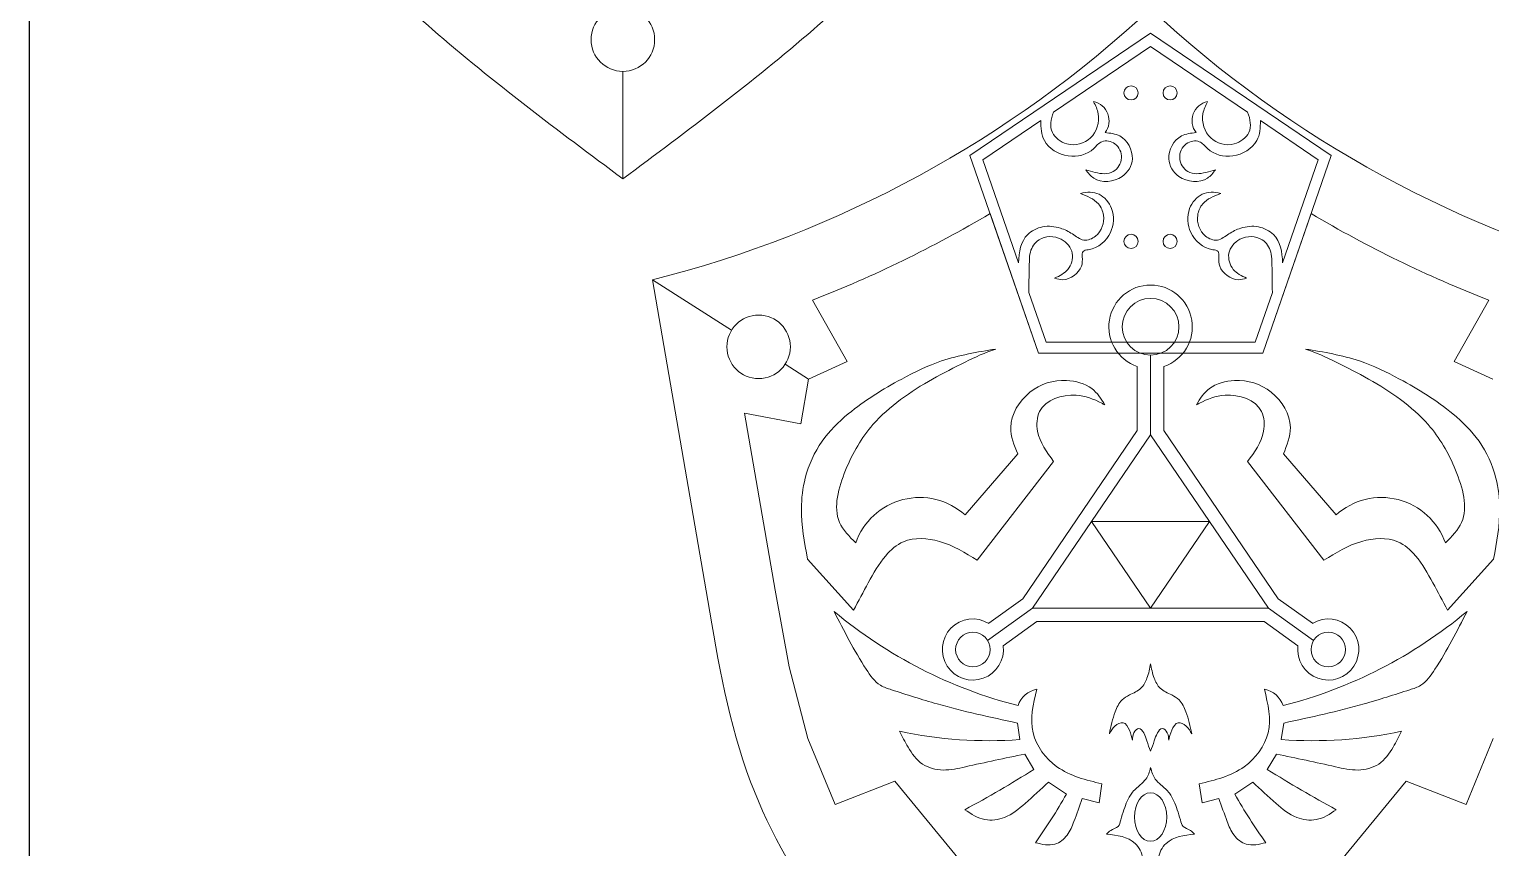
# Model space of a CAD drawing. Header units: inches. Extents: x 0 to 12, y 0 to 12.
# Drawn here: x 0 to 2.44, y 2.457 to 3.822 of the extents above; entities that cross this region are included whole.
import ezdxf

# ---------------------------------------------------------------- set-up
doc = ezdxf.new("R2010")
doc.units = ezdxf.units.IN
doc.header["$MEASUREMENT"] = 0
doc.layers.get('0').update_dxf_attribs({"color": 5})

msp = doc.modelspace()

# ---------------------------------------------------------------- linework, layer by layer
at = {"lineweight": 0}
for p, q in [((1.8724, 3.8153), (1.5707, 3.6116)), ((2.1741, 3.6116), (1.8724, 3.8153)), ((1.7103, 3.6839), (1.8724, 3.7934)), ((1.8724, 3.7934), (2.0345, 3.6839)), ((0.9913, 3.5724), (0.9913, 3.7517)), ((1.5924, 3.6044), (1.689, 3.6696)), ((2.0558, 3.6696), (2.1524, 3.6044)), ((1.5707, 3.6116), (1.685, 3.2818)), ((1.652, 3.4324), (1.5924, 3.6044)), ((2.0598, 3.2818), (2.1741, 3.6116)), ((2.1524, 3.6044), (2.0928, 3.4324)), ((1.685, 3.2818), (1.6044, 3.5145)), ((2.1404, 3.5145), (2.0598, 3.2818)), ((1.1728, 3.32), (1.0408, 3.404)), ((1.3078, 3.3701), (1.3656, 3.2676)), ((1.6979, 3.2999), (1.6691, 3.3831)), ((2.0757, 3.3831), (2.0469, 3.2999)), ((2.3792, 3.2676), (2.437, 3.3701)), ((1.8724, 3.2999), (1.6979, 3.2999)), ((2.0469, 3.2999), (1.8724, 3.2999)), ((1.8724, 3.2818), (1.685, 3.2818)), ((1.685, 3.2818), (1.8724, 3.2818)), ((2.0598, 3.2818), (1.8724, 3.2818)), ((1.8724, 3.2818), (2.0598, 3.2818)), ((1.8724, 3.1456), (1.8724, 3.2782)), ((1.301, 3.2385), (1.2623, 3.2631)), ((1.3656, 3.2676), (1.301, 3.2385)), ((1.8501, 3.2595), (1.8501, 3.1525)), ((1.8947, 3.1525), (1.8947, 3.2595)), ((2.4438, 3.2385), (2.3792, 3.2676)), ((1.301, 3.2385), (1.2885, 3.1635)), ((1.2885, 3.1635), (1.1946, 3.1815)), ((1.1946, 3.1815), (1.2456, 2.8863)), ((1.8501, 3.1525), (1.6593, 2.8719)), ((2.0855, 2.8719), (1.8947, 3.1525)), ((1.8724, 3.1456), (1.7739, 3.0008)), ((1.9708, 3.0008), (1.8724, 3.1456)), ((1.5627, 3.0118), (1.6507, 3.1134)), ((1.7105, 3.1009), (1.583, 2.936)), ((2.0343, 3.1009), (2.1618, 2.936)), ((2.1821, 3.0118), (2.0941, 3.1134)), ((1.7739, 3.0008), (1.6755, 2.8561)), ((1.8724, 2.8561), (1.7739, 3.0008)), ((1.7739, 3.0008), (1.9708, 3.0008)), ((1.9708, 3.0008), (1.8724, 2.8561)), ((2.0693, 2.8561), (1.9708, 3.0008)), ((1.3765, 2.8529), (1.2996, 2.9379)), ((2.3683, 2.8529), (2.4452, 2.9379)), ((1.2456, 2.8863), (1.2689, 2.7581)), ((1.6755, 2.8561), (1.6003, 2.8022)), ((1.6593, 2.8719), (1.6021, 2.8309)), ((1.6755, 2.8561), (1.8724, 2.8561)), ((1.8724, 2.8561), (2.0693, 2.8561)), ((2.0693, 2.8561), (2.1445, 2.8022)), ((2.1427, 2.8309), (2.0855, 2.8719)), ((1.6264, 2.7934), (1.6827, 2.8338)), ((1.6827, 2.8338), (1.8724, 2.8338)), ((1.8724, 2.8338), (2.0621, 2.8338)), ((2.0621, 2.8338), (2.1184, 2.7934)), ((1.2689, 2.7581), (1.3, 2.639)), ((1.6541, 2.6371), (1.6499, 2.6645)), ((2.0907, 2.6371), (2.0949, 2.6645)), ((1.3, 2.639), (1.3457, 2.5287)), ((2.3991, 2.5287), (2.4447, 2.639)), ((1.6775, 2.5872), (1.6623, 2.6127)), ((2.0673, 2.5872), (2.0825, 2.6127)), ((1.3457, 2.5287), (1.4456, 2.5676)), ((1.4456, 2.5676), (1.5741, 2.4115)), ((1.7319, 2.5458), (1.7019, 2.5657)), ((1.7912, 2.5632), (1.7863, 2.5312)), ((1.9536, 2.5632), (1.9585, 2.5312)), ((2.0129, 2.5458), (2.0429, 2.5657)), ((2.1706, 2.4115), (2.2992, 2.5676)), ((2.2992, 2.5676), (2.3991, 2.5287)), ((1.7863, 2.5312), (1.7582, 2.5386)), ((1.9585, 2.5312), (1.9866, 2.5386))]:
    msp.add_line(p, q, dxfattribs=at)
at = {"color": 250, "lineweight": 0}
msp.add_line((1.0408, 3.404), (1.1333, 2.8689), dxfattribs=at)
msp.add_lwpolyline([(0, 0), (12, 0), (12, 12), (0, 12)], close=True)
at = {"lineweight": 0}
for centre, radius in [((0.9913, 3.8047), 0.053), ((1.8398, 3.7158), 0.0118), ((1.905, 3.7158), 0.0118), ((1.8398, 3.4681), 0.0118), ((1.905, 3.4681), 0.0118), ((1.2179, 3.2922), 0.053)]:
    msp.add_circle(centre, radius, dxfattribs=at)
at = {"color": 250, "lineweight": 0}
for centre, start, end in [((0.5764, 5.2494), 284.1261, 312.9293), ((3.1684, 5.2494), 227.0707, 255.8739)]:
    msp.add_arc(centre, 1.9029, start, end, dxfattribs=at)
at = {"lineweight": 0}
for centre, radius, start, end in [((1.7705, 3.6694), 0.0326, 322.4729, 78.1054), ((1.9743, 3.6694), 0.0326, 101.8946, 217.5271), ((0.5764, 5.2494), 2.0166, 291.266, 300.649), ((3.1684, 5.2494), 2.0166, 239.351, 248.734), ((1.8724, 3.3256), 0.0697, 90, 251.3478), ((1.8724, 3.3256), 0.0697, 288.6522, 90), ((1.8724, 3.3256), 0.0474, 0, 180), ((1.8724, 3.3256), 0.0474, 180, 0), ((1.4869, 2.9276), 0.1132, 48.0042, 160.7442), ((2.2578, 2.9276), 0.1132, 19.2558, 131.9958), ((1.8443, 3.4497), 0.7804, 230.1334, 255.6659), ((1.5757, 2.7872), 0.051, 58.8504, 7.0054), ((1.9005, 3.4497), 0.7804, 284.3341, 309.8666), ((2.1691, 2.7872), 0.051, 172.9946, 121.1496), ((1.5757, 2.7872), 0.0288, 0, 180), ((2.1691, 2.7872), 0.0288, 0, 180), ((1.5757, 2.7872), 0.0288, 180, 0), ((2.1691, 2.7872), 0.0288, 180, 0), ((1.6905, 2.6801), 0.0417, 101.4674, 161.1937), ((2.0543, 2.6801), 0.0417, 18.8063, 78.5326), ((1.6021, 3.3465), 0.7114, 257.9267, 274.1924), ((2.1427, 3.3465), 0.7114, 265.8076, 282.0733), ((0.6549, 4.2081), 1.9165, 298.2597, 302.2494), ((3.0899, 4.2081), 1.9165, 237.7506, 241.7403), ((0.8796, 3.0358), 0.9831, 324.5017, 330.1066), ((2.8652, 3.0358), 0.9831, 209.8934, 215.4983)]:
    msp.add_arc(centre, radius, start, end, dxfattribs=at)
msp.add_ellipse((1.8724, 2.5077), major_axis=(0, 0.0405), ratio=0.665933, dxfattribs=at)
at = {"color": 250, "lineweight": 0}
for points in [[(0.9913, 3.5724), (0.8831, 3.6529), (0.6933, 3.7941), (0.4563, 4.0251), (0.3027, 4.2876), (0.2689, 4.4822), (0.2522, 4.5852)], [(0.9913, 3.5724), (1.0994, 3.6529), (1.2893, 3.7941), (1.5263, 4.0251), (1.6798, 4.2876), (1.7137, 4.4822), (1.7304, 4.5852)], [(2.8089, 3.5724), (2.7008, 3.6529), (2.511, 3.7941), (2.2739, 4.0251), (2.1204, 4.2876), (2.0865, 4.4822), (2.0698, 4.5852)], [(1.8724, 1.8561), (1.7643, 1.9366), (1.5744, 2.0779), (1.3374, 2.3088), (1.1839, 2.5713), (1.15, 2.7659), (1.1333, 2.8689)], [(1.8724, 1.8561), (1.9805, 1.9366), (2.1704, 2.0779), (2.4074, 2.3088), (2.5609, 2.5713), (2.5948, 2.7659), (2.6115, 2.8689)]]:
    msp.add_open_spline(points, degree=3, knots=[0, 0, 0, 0, 0.0808468, 0.1419248, 0.197496, 0.2597021, 0.2597021, 0.2597021, 0.2597021], dxfattribs=at)
at = {"lineweight": 0}
for points, knots in [([(1.7772, 3.7012), (1.7805, 3.6947), (1.7901, 3.6754), (1.7778, 3.6354), (1.7348, 3.6238), (1.7015, 3.6496), (1.7059, 3.6716), (1.7103, 3.6839)], [0, 0, 0, 0, 0.00433671, 0.01277802, 0.0209013, 0.027078, 0.03417887, 0.03417887, 0.03417887, 0.03417887]), ([(1.9676, 3.7012), (1.9643, 3.6947), (1.9547, 3.6754), (1.967, 3.6354), (2.01, 3.6238), (2.0433, 3.6496), (2.0389, 3.6716), (2.0345, 3.6839)], [0, 0, 0, 0, 0.00433671, 0.01277802, 0.0209013, 0.027078, 0.03417887, 0.03417887, 0.03417887, 0.03417887]), ([(1.689, 3.6696), (1.6889, 3.6576), (1.6909, 3.6299), (1.7334, 3.6038), (1.7725, 3.6145), (1.7905, 3.6386), (1.8167, 3.6332), (1.8286, 3.607), (1.8115, 3.5785), (1.7839, 3.5814), (1.7693, 3.586), (1.7641, 3.5876)], [0.00161532, 0.00161532, 0.00161532, 0.00161532, 0.00843951, 0.01794767, 0.02676165, 0.03034979, 0.03473275, 0.03990875, 0.04526398, 0.05124625, 0.05456569, 0.05456569, 0.05456569, 0.05456569]), ([(2.0558, 3.6696), (2.0559, 3.6576), (2.0539, 3.6299), (2.0114, 3.6038), (1.9723, 3.6145), (1.9543, 3.6386), (1.9281, 3.6332), (1.9162, 3.607), (1.9333, 3.5785), (1.9609, 3.5814), (1.9755, 3.586), (1.9807, 3.5876)], [0.00161532, 0.00161532, 0.00161532, 0.00161532, 0.00843951, 0.01794767, 0.02676165, 0.03034979, 0.03473275, 0.03990875, 0.04526398, 0.05124625, 0.05456569, 0.05456569, 0.05456569, 0.05456569]), ([(1.7641, 3.5876), (1.7681, 3.5823), (1.782, 3.5643), (1.8258, 3.5681), (1.8497, 3.6082), (1.8284, 3.6466), (1.8049, 3.6487), (1.7963, 3.6495)], [0.00033634, 0.00033634, 0.00033634, 0.00033634, 0.0041984, 0.013742, 0.02052441, 0.02924261, 0.03426993, 0.03426993, 0.03426993, 0.03426993]), ([(1.9807, 3.5876), (1.9767, 3.5823), (1.9627, 3.5643), (1.919, 3.5681), (1.8951, 3.6082), (1.9164, 3.6466), (1.9399, 3.6487), (1.9485, 3.6495)], [0.00033634, 0.00033634, 0.00033634, 0.00033634, 0.0041984, 0.013742, 0.02052441, 0.02924261, 0.03426993, 0.03426993, 0.03426993, 0.03426993]), ([(1.7552, 3.5479), (1.7666, 3.5437), (1.7846, 3.5368), (1.7982, 3.5068), (1.7882, 3.4775), (1.7598, 3.4665), (1.7419, 3.4817), (1.72, 3.4921), (1.6924, 3.4955), (1.6571, 3.4773), (1.6526, 3.4509), (1.652, 3.4324)], [0.00030639, 0.00030639, 0.00030639, 0.00030639, 0.00723422, 0.01140536, 0.01883983, 0.0229945, 0.02731397, 0.03175048, 0.03768136, 0.04330908, 0.05350238, 0.05350238, 0.05350238, 0.05350238]), ([(1.7122, 3.4068), (1.7167, 3.4053), (1.7336, 3.4006), (1.7586, 3.4193), (1.7587, 3.4395), (1.7578, 3.4531), (1.7833, 3.4551), (1.8097, 3.4781), (1.8131, 3.5216), (1.7873, 3.5519), (1.7663, 3.5507), (1.7552, 3.5479)], [0.000453, 0.000453, 0.000453, 0.000453, 0.00323887, 0.01091014, 0.01408877, 0.01589701, 0.01769875, 0.02708716, 0.03507638, 0.0414146, 0.04796878, 0.04796878, 0.04796878, 0.04796878]), ([(2.0326, 3.4068), (2.0281, 3.4053), (2.0112, 3.4006), (1.9862, 3.4193), (1.9861, 3.4395), (1.987, 3.4531), (1.9615, 3.4551), (1.9351, 3.4781), (1.9317, 3.5216), (1.9575, 3.5519), (1.9784, 3.5507), (1.9896, 3.5479)], [0.000453, 0.000453, 0.000453, 0.000453, 0.00323887, 0.01091014, 0.01408877, 0.01589701, 0.01769875, 0.02708716, 0.03507638, 0.0414146, 0.04796878, 0.04796878, 0.04796878, 0.04796878]), ([(1.9896, 3.5479), (1.9782, 3.5437), (1.9602, 3.5368), (1.9466, 3.5068), (1.9566, 3.4775), (1.985, 3.4665), (2.0029, 3.4817), (2.0248, 3.4921), (2.0523, 3.4955), (2.0876, 3.4773), (2.0922, 3.4509), (2.0928, 3.4324)], [0.00030639, 0.00030639, 0.00030639, 0.00030639, 0.00723422, 0.01140536, 0.01883983, 0.0229945, 0.02731397, 0.03175048, 0.03768136, 0.04330908, 0.05350238, 0.05350238, 0.05350238, 0.05350238]), ([(1.7122, 3.4068), (1.7205, 3.4107), (1.7373, 3.4187), (1.7466, 3.4501), (1.7235, 3.4775), (1.6865, 3.4778), (1.6708, 3.4538), (1.6695, 3.4229), (1.6692, 3.4005), (1.6691, 3.3831)], [0.0000638, 0.0000638, 0.0000638, 0.0000638, 0.00537861, 0.01092551, 0.01688756, 0.02427956, 0.02934575, 0.0323294, 0.04278048, 0.04278048, 0.04278048, 0.04278048]), ([(2.0326, 3.4068), (2.0243, 3.4107), (2.0075, 3.4187), (1.9982, 3.4501), (2.0213, 3.4775), (2.0583, 3.4778), (2.074, 3.4538), (2.0753, 3.4229), (2.0756, 3.4005), (2.0757, 3.3831)], [0.0000638, 0.0000638, 0.0000638, 0.0000638, 0.00537861, 0.01092551, 0.01688756, 0.02427956, 0.02934575, 0.0323294, 0.04278048, 0.04278048, 0.04278048, 0.04278048]), ([(1.6138, 3.2885), (1.5832, 3.2834), (1.5284, 3.2744), (1.4462, 3.2345), (1.3771, 3.1919), (1.3198, 3.136), (1.2942, 3.0793), (1.2861, 3.011), (1.2944, 2.966), (1.2996, 2.9379)], [0, 0, 0, 0, 0.0185093, 0.0331391, 0.054433, 0.0670295, 0.0805547, 0.0908208, 0.1078467, 0.1078467, 0.1078467, 0.1078467]), ([(1.3801, 2.965), (1.3694, 2.9758), (1.3373, 3.0084), (1.3608, 3.0908), (1.4103, 3.1759), (1.4894, 3.2297), (1.5608, 3.266), (1.5962, 3.2829), (1.6138, 3.2885)], [0, 0, 0, 0, 0.00874255, 0.02624393, 0.04399088, 0.06904044, 0.08130712, 0.09240467, 0.09240467, 0.09240467, 0.09240467]), ([(2.131, 3.2885), (2.1616, 3.2834), (2.2164, 3.2744), (2.2986, 3.2345), (2.3677, 3.1919), (2.425, 3.136), (2.4505, 3.0793), (2.4587, 3.011), (2.4504, 2.966), (2.4452, 2.9379)], [0, 0, 0, 0, 0.0185093, 0.0331391, 0.054433, 0.0670295, 0.0805547, 0.0908208, 0.1078467, 0.1078467, 0.1078467, 0.1078467]), ([(2.3647, 2.965), (2.3754, 2.9758), (2.4075, 3.0084), (2.384, 3.0908), (2.3345, 3.1759), (2.2554, 3.2297), (2.184, 3.266), (2.1486, 3.2829), (2.131, 3.2885)], [0, 0, 0, 0, 0.00874255, 0.02624393, 0.04399088, 0.06904044, 0.08130712, 0.09240467, 0.09240467, 0.09240467, 0.09240467]), ([(1.6507, 3.1134), (1.6447, 3.128), (1.6299, 3.1641), (1.6658, 3.2234), (1.725, 3.2418), (1.7749, 3.2276), (1.79, 3.2059), (1.7958, 3.1954)], [0, 0, 0, 0, 0.0091162, 0.02256182, 0.03539583, 0.04424211, 0.051276, 0.051276, 0.051276, 0.051276]), ([(2.0941, 3.1134), (2.1001, 3.128), (2.1149, 3.1641), (2.0789, 3.2234), (2.0198, 3.2418), (1.9699, 3.2276), (1.9548, 3.2059), (1.9489, 3.1954)], [0, 0, 0, 0, 0.0091162, 0.02256182, 0.03539583, 0.04424211, 0.051276, 0.051276, 0.051276, 0.051276]), ([(1.7105, 3.1009), (1.6989, 3.1167), (1.6807, 3.1414), (1.6833, 3.1992), (1.7432, 3.2193), (1.7793, 3.2042), (1.7942, 3.1963), (1.7958, 3.1954)], [0, 0, 0, 0, 0.01143883, 0.01801906, 0.03139935, 0.04037691, 0.0415103, 0.0415103, 0.0415103, 0.0415103]), ([(2.0343, 3.1009), (2.0459, 3.1167), (2.0641, 3.1414), (2.0615, 3.1992), (2.0016, 3.2193), (1.9655, 3.2042), (1.9506, 3.1963), (1.9489, 3.1954)], [0, 0, 0, 0, 0.01143883, 0.01801906, 0.03139935, 0.04037691, 0.0415103, 0.0415103, 0.0415103, 0.0415103]), ([(1.3765, 2.8529), (1.3847, 2.8681), (1.4012, 2.8992), (1.4243, 2.9411), (1.4641, 2.9758), (1.526, 2.9715), (1.563, 2.9485), (1.583, 2.936)], [0, 0, 0, 0, 0.01038254, 0.02111262, 0.02864786, 0.04065201, 0.05478983, 0.05478983, 0.05478983, 0.05478983]), ([(2.3683, 2.8529), (2.3601, 2.8681), (2.3436, 2.8992), (2.3205, 2.9411), (2.2807, 2.9758), (2.2187, 2.9715), (2.1818, 2.9485), (2.1618, 2.936)], [0, 0, 0, 0, 0.01038254, 0.02111262, 0.02864786, 0.04065201, 0.05478983, 0.05478983, 0.05478983, 0.05478983]), ([(1.6499, 2.6645), (1.6049, 2.6743), (1.5338, 2.6898), (1.4592, 2.7137), (1.4153, 2.7279), (1.3822, 2.7756), (1.3605, 2.8184), (1.344, 2.8507)], [0, 0, 0, 0, 0.02753964, 0.04351363, 0.0474821, 0.05463243, 0.07669562, 0.07669562, 0.07669562, 0.07669562]), ([(2.0949, 2.6645), (2.1399, 2.6743), (2.211, 2.6898), (2.2856, 2.7137), (2.3295, 2.7279), (2.3626, 2.7756), (2.3843, 2.8184), (2.4008, 2.8507)], [0, 0, 0, 0, 0.02753964, 0.04351363, 0.0474821, 0.05463243, 0.07669562, 0.07669562, 0.07669562, 0.07669562]), ([(1.8724, 2.7636), (1.8709, 2.7555), (1.8681, 2.741), (1.8573, 2.7201), (1.8391, 2.7129), (1.8217, 2.7025), (1.8105, 2.6787), (1.8063, 2.6591), (1.8036, 2.6468)], [0, 0, 0, 0, 0.00496667, 0.00889983, 0.01334248, 0.01630321, 0.02086423, 0.02843291, 0.02843291, 0.02843291, 0.02843291]), ([(1.8724, 2.7636), (1.8739, 2.7555), (1.8767, 2.741), (1.8874, 2.7201), (1.9057, 2.7129), (1.9231, 2.7025), (1.9343, 2.6787), (1.9385, 2.6591), (1.9412, 2.6468)], [0, 0, 0, 0, 0.00496667, 0.00889983, 0.01334248, 0.01630321, 0.02086423, 0.02843291, 0.02843291, 0.02843291, 0.02843291]), ([(1.7912, 2.5632), (1.7646, 2.5695), (1.7153, 2.5813), (1.6651, 2.648), (1.6764, 2.6962), (1.6822, 2.721)], [0, 0, 0, 0, 0.01607831, 0.02987121, 0.04449574, 0.04449574, 0.04449574, 0.04449574]), ([(1.9536, 2.5632), (1.9802, 2.5695), (2.0295, 2.5813), (2.0797, 2.648), (2.0684, 2.6962), (2.0626, 2.721)], [0, 0, 0, 0, 0.01607831, 0.02987121, 0.04449574, 0.04449574, 0.04449574, 0.04449574]), ([(1.8422, 2.6357), (1.8409, 2.6411), (1.8383, 2.6516), (1.8282, 2.6696), (1.8112, 2.6596), (1.8062, 2.6511), (1.8036, 2.6468)], [0, 0, 0, 0, 0.00351206, 0.00679766, 0.00978558, 0.01288207, 0.01288207, 0.01288207, 0.01288207]), ([(1.9026, 2.6357), (1.9039, 2.6411), (1.9065, 2.6516), (1.9166, 2.6696), (1.9336, 2.6596), (1.9386, 2.6511), (1.9412, 2.6468)], [0, 0, 0, 0, 0.00351206, 0.00679766, 0.00978558, 0.01288207, 0.01288207, 0.01288207, 0.01288207]), ([(1.6623, 2.6127), (1.6294, 2.6059), (1.5841, 2.5965), (1.527, 2.5832), (1.4885, 2.5927), (1.4677, 2.6221), (1.4577, 2.642), (1.4533, 2.6509)], [0, 0, 0, 0, 0.02023305, 0.02779216, 0.03497388, 0.04239776, 0.04841567, 0.04841567, 0.04841567, 0.04841567]), ([(1.8724, 2.6175), (1.8702, 2.6233), (1.8662, 2.6336), (1.8628, 2.6467), (1.853, 2.6592), (1.8425, 2.6476), (1.8423, 2.6398), (1.8422, 2.6357)], [0, 0, 0, 0, 0.00367448, 0.00651244, 0.00872326, 0.0109429, 0.0134626, 0.0134626, 0.0134626, 0.0134626]), ([(1.8724, 2.6175), (1.8746, 2.6233), (1.8786, 2.6336), (1.882, 2.6467), (1.8918, 2.6592), (1.9023, 2.6476), (1.9025, 2.6398), (1.9026, 2.6357)], [0, 0, 0, 0, 0.00367448, 0.00651244, 0.00872326, 0.0109429, 0.0134626, 0.0134626, 0.0134626, 0.0134626]), ([(2.0825, 2.6127), (2.1154, 2.6059), (2.1607, 2.5965), (2.2178, 2.5832), (2.2563, 2.5927), (2.2771, 2.6221), (2.2871, 2.642), (2.2915, 2.6509)], [0, 0, 0, 0, 0.02023305, 0.02779216, 0.03497388, 0.04239776, 0.04841567, 0.04841567, 0.04841567, 0.04841567]), ([(1.8724, 2.5901), (1.8705, 2.5833), (1.8673, 2.5721), (1.8534, 2.5601), (1.8373, 2.546), (1.8289, 2.5237), (1.8232, 2.5053), (1.8194, 2.4899), (1.8063, 2.4873), (1.801, 2.4814), (1.7989, 2.4791)], [0, 0, 0, 0, 0.00412311, 0.00675957, 0.01082209, 0.01687384, 0.02044886, 0.02277519, 0.025562, 0.02745838, 0.02745838, 0.02745838, 0.02745838]), ([(1.8724, 2.5901), (1.8743, 2.5833), (1.8775, 2.5721), (1.8914, 2.5601), (1.9074, 2.546), (1.9159, 2.5237), (1.9216, 2.5053), (1.9254, 2.4899), (1.9385, 2.4873), (1.9438, 2.4814), (1.9459, 2.4791)], [0, 0, 0, 0, 0.00412311, 0.00675957, 0.01082209, 0.01687384, 0.02044886, 0.02277519, 0.025562, 0.02745838, 0.02745838, 0.02745838, 0.02745838]), ([(1.7019, 2.5657), (1.6891, 2.5538), (1.666, 2.5326), (1.6329, 2.5052), (1.5931, 2.4995), (1.573, 2.5128), (1.5623, 2.52)], [0, 0, 0, 0, 0.01052872, 0.01884852, 0.02537562, 0.03288337, 0.03288337, 0.03288337, 0.03288337]), ([(2.0429, 2.5657), (2.0557, 2.5538), (2.0787, 2.5326), (2.1119, 2.5052), (2.1517, 2.4995), (2.1718, 2.5128), (2.1825, 2.52)], [0, 0, 0, 0, 0.01052872, 0.01884852, 0.02537562, 0.03288337, 0.03288337, 0.03288337, 0.03288337]), ([(1.7582, 2.5386), (1.7538, 2.5258), (1.7465, 2.505), (1.7352, 2.4766), (1.7112, 2.4574), (1.6912, 2.4622), (1.68, 2.4649)], [0, 0, 0, 0, 0.00813648, 0.01321573, 0.01827977, 0.02485473, 0.02485473, 0.02485473, 0.02485473]), ([(1.9866, 2.5386), (1.991, 2.5258), (1.9983, 2.505), (2.0096, 2.4766), (2.0336, 2.4574), (2.0535, 2.4622), (2.0648, 2.4649)], [0, 0, 0, 0, 0.00813648, 0.01321573, 0.01827977, 0.02485473, 0.02485473, 0.02485473, 0.02485473]), ([(1.8398, 2.3981), (1.8501, 2.4114), (1.8666, 2.4327), (1.844, 2.4742), (1.8166, 2.4772), (1.7989, 2.4791)], [0, 0, 0, 0, 0.00906876, 0.01459213, 0.02458282, 0.02458282, 0.02458282, 0.02458282]), ([(1.905, 2.3981), (1.8947, 2.4114), (1.8781, 2.4327), (1.9008, 2.4742), (1.9282, 2.4772), (1.9459, 2.4791)], [0, 0, 0, 0, 0.00906876, 0.01459213, 0.02458282, 0.02458282, 0.02458282, 0.02458282])]:
    msp.add_open_spline(points, degree=3, knots=knots, dxfattribs=at)

doc.saveas('drawing.dxf')
